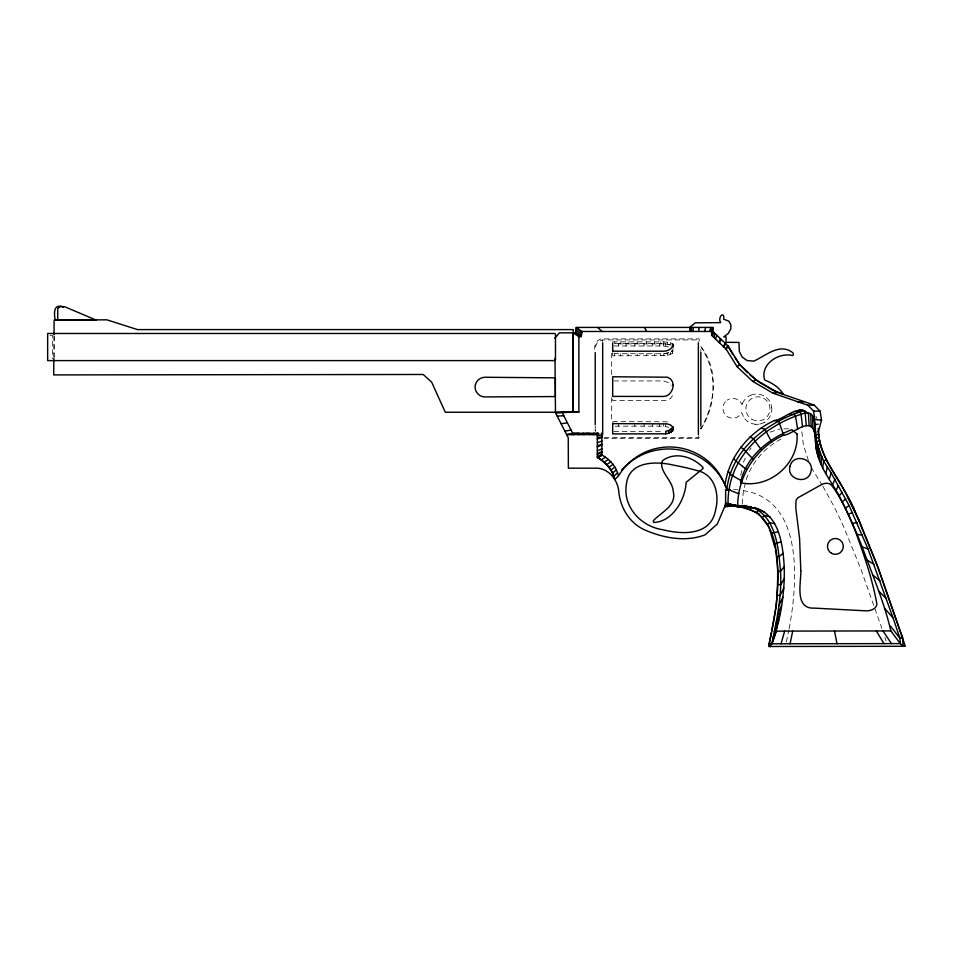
<?xml version="1.0" encoding="UTF-8"?>
<svg xmlns="http://www.w3.org/2000/svg" width="953" height="953" viewBox="0 0 953 953"><rect width="100%" height="100%" fill="white"/><g stroke="black" fill="none" stroke-linecap="round" stroke-linejoin="round"><path stroke-width="0.71" stroke-dasharray="4.76 3.57" d="M53.844 357.125L53.999 336.373M740.779 475.333L742.649 465.147M742.196 503.994L743.328 491.724L745.58 482.373M595.22 347.011L597.531 341.972L602.677 339.911L698.37 339.911L698.37 341.579M786.38 642.012L788.917 629.814M789.155 628.682C797.709 582.783 804.415 498.776 741.994 490.402M612.684 353.289L612.684 355.803L667.374 355.576L672.484 353.289L673.116 348.631M746.247 479.585C752.143 461.538 765.795 446.754 782.604 438.201M743.352 462.265L746.461 455.498M742.721 403.31L741.982 404.668A9.875 9.875 0 0 0 734.167 398.521L732.547 398.425A9.875 9.875 0 0 0 727.139 400.2M700.836 427.54L700.836 428.945C714.845 404.179 719.789 370.276 700.836 346.618L700.836 351.026M700.836 428.945C717.156 404.656 717.156 370.896 700.836 346.618M672.484 395.602L670.614 398.378L667.374 400.177L663.848 400.629L612.684 400.629L612.684 397.711M749.427 450.388L751.143 447.97M671.174 351.478L672.639 349.834L673.116 351.609M699.419 437.451L698.358 438.535L604.131 438.535M613.875 353.718L663.848 353.777L670.614 352.396L672.484 350.692L672.484 353.289M770 432.126L779.828 429.1M668.839 352.801L663.443 353.718M783.842 428.933L789.179 428.707M755.669 424.335L758.564 424.252M50.032 335.349L52.403 335.349L52.403 358.745M612.684 341.841L663.848 341.841L670.614 342.711L672.484 343.783M615.066 343.461L663.443 343.461L671.174 345.189M670.614 342.711L670.614 344.998L663.848 343.878L614.768 343.878L614.768 341.841M613.875 345.963L663.443 345.963L668.839 346.88L668.839 344.164M613.875 380.938L663.443 380.938L668.839 382.784L671.174 385.417M612.684 421.583L667.374 421.81M615.066 426.17L663.443 426.17L668.839 427.301M613.875 431.423L663.443 431.423M604.142 437.475L698.37 437.475L698.37 435.807M733.691 489.544L737.825 489.83M811.194 467.411L822.153 485.101M822.868 486.304L833.279 505.185A420.023 420.023 0 0 1 844.31 528.296L860.916 569.239L881.894 628.468M816.018 416.449L816.959 418.57M743.364 416.461L741.684 412.589A9.875 9.875 0 0 1 734.084 418.081L732.547 418.153A9.875 9.875 0 0 1 727.139 416.39A9.899 9.899 0 0 1 723.684 412.077A9.875 9.875 0 0 1 724.566 402.845A9.899 9.899 0 0 1 727.163 400.153M808.406 460.656L803.308 444.42L801.616 429.624M884.837 637.235L886.099 641.024M699.419 340.793L698.954 338.911L605.393 338.911C597.876 336.933 592.957 344.795 595.22 351.562M595.22 430.375L595.327 431.316M670.614 352.396L670.614 354.683M667.374 342.02L667.374 344.104M667.374 353.503L667.374 355.576M665.766 343.556L665.766 346.094M665.766 423.799L665.766 426.336M663.848 341.841L663.848 343.878M663.848 353.777L663.848 355.803M663.443 343.461L663.443 345.963M663.443 423.668L663.443 426.17M660.81 341.841L660.81 343.878M660.81 353.777L660.81 355.803M659.512 343.461L659.512 345.963M659.512 423.668L659.512 426.17M654.616 341.841L654.616 343.878M654.616 353.777L654.616 355.803M652.71 343.461L652.71 345.963M652.71 423.668L652.71 426.17M646.372 341.841L646.372 343.878M646.372 353.777L646.372 355.803M644.121 343.461L644.121 345.963M644.121 423.668L644.121 426.17M637.164 341.841L637.164 343.878M637.164 353.777L637.164 355.803M634.841 343.461L634.841 345.963M634.841 423.668L634.841 426.17M628.098 341.841L628.098 343.878M628.098 353.777L628.098 355.803M625.99 343.461L625.99 345.963M620.272 341.841L620.272 343.878M620.272 353.777L620.272 355.803M618.628 343.461L618.628 345.963M618.628 423.668L618.628 426.17M614.768 353.777L614.768 355.803M611.683 353.218L611.683 375.387M611.683 397.568L611.683 421.214M602.677 339.911L602.677 341.579M595.22 426.182L595.22 431.649M54.178 336.338L54.178 357.744M771.739 407.693A15.224 15.224 0 0 1 771.156 413.65A15.081 15.081 0 0 1 768.452 418.724A15.212 15.212 0 0 1 764.103 422.417M742.578 403.274A15.224 15.224 0 0 1 750.845 395.126M766.438 397.604A15.224 15.224 0 0 1 770.024 402.047A15.057 15.057 0 0 1 771.62 407.634M750.964 395.185A15.057 15.057 0 0 1 755.717 394.101L758.564 394.185A15.057 15.057 0 0 1 766.391 397.651M764.151 422.37A15.081 15.081 0 0 1 758.624 424.204M755.765 424.288A15.081 15.081 0 0 1 748.522 421.881M748.331 421.929A15.212 15.212 0 0 1 743.269 416.449M751.893 419.296A12.044 12.044 0 0 0 769.964 408.861A12.044 12.044 0 0 0 751.893 398.437A12.044 12.044 0 0 0 751.893 419.296"/><path stroke-width="1.43" d="M903.373 646.432L900.311 643.597L890.841 630.922C884.241 602.201 872.257 574.588 862.167 546.808C856.116 531.631 849.742 516.562 842.226 502.04C834.888 485.553 821.831 471.878 817.424 454.128C814.934 446.766 816.125 438.88 814.255 431.423C815.196 424.835 815.351 411.446 805.297 412.959C763.496 424.978 726.603 458.596 728.08 505.03M855.901 513.524C845.216 484.338 818.722 460.918 818.21 428.433M53.833 358.602L53.713 374.91L423.156 374.481L431.626 382.082L445.289 412.244L573.253 412.244L573.253 329.595L137.482 329.595L106.879 319.827L54.118 320.077L54.011 334.896M732.476 506.293L732.5 504.661M815.184 435.986L815.303 424.573L814.255 419.439M815.542 442.061L815.303 424.573L818.115 424.204M689.805 331.465L689.912 327.213L695.273 322.817L720.635 322.638C717.264 316.777 724.816 310.404 723.756 319.219L728.926 321.221L730.856 324.651L730.772 328.976L728.295 333.431L723.756 336.874L726.043 336.874L726.043 342.318L738.98 342.413L739.302 351.347L742.077 356.958L747.021 360.532L753.728 361.127C765.581 355.993 779.768 342.27 792.884 352.801L793.539 354.397L792.753 355.564C778.47 351.967 759.91 364.451 764.628 380.009C771.978 382.856 779.149 387.24 783.247 394.185L772.883 390.218L759.72 382.522L749.534 374.541M815.685 445.122L815.697 431.387M816.066 447.981L815.863 434.83L818.687 434.568M816.65 450.983L816.292 438.046L819.092 437.594M691.27 331.465L691.413 327.427M817.424 454.128L817.817 444.944L816.947 441.418L819.711 440.798M770.107 646.634L771.882 643.573C780.829 619.14 784.927 592.683 784.224 566.654C782.83 544.759 779.387 513.858 753.859 507.52M693.01 331.465L693.248 327.427M818.413 457.428L818.925 448.66L817.817 444.944L820.545 444.205M734.572 506.388L734.692 504.745M819.592 460.883L820.247 452.532L818.925 448.66M725.424 506.603L725.662 502.04M726.782 489.83L726.865 488.996C731.809 448.613 767.32 422.06 803.689 410.636M728.199 503.72L737.658 506.436C737.562 476.119 756.098 447.624 783.676 435.152C791.919 435.164 809.204 416.485 814.255 431.423M820.974 464.492L821.796 456.594L820.247 452.532M776.338 605.262C778.101 574.421 783.819 516.943 744.257 507.901M768.94 643.894L771.882 643.573C776.802 619.831 782.079 595.816 780.507 571.383C778.47 548.94 776.719 518.754 753.501 507.699M576.303 327.427L581.914 331.465L581.294 336.612L575.648 332.835L576.303 327.427L712.737 327.427L712.737 331.31L711.522 335.146L726.15 349.179L737.157 366.738L752.787 381.426L773.026 393.22L807.87 405.228L814.16 405.061L820.116 411.172L821.534 420.13L818.377 431.959M736.8 506.603L736.883 505.852M698.585 331.465L699.121 327.427M822.606 468.399L823.642 460.99L821.796 456.594M776.135 606.596L771.68 630.981M771.382 632.363L769.095 643.871L770.203 646.491M790.049 643.775L792.717 631.077M704.732 331.465L705.589 327.427M825.858 473.617L827.287 466.851L823.642 460.99L826.168 459.691M612.684 423.037L612.684 433.913L665.766 433.829L668.839 433.222L672.639 430.935L673.116 426.765M621.618 470.139A62.564 62.564 0 0 1 726.865 488.996L724.947 484.958C728.997 456.69 748.629 432.602 774.193 420.571C784.688 419.225 798.852 403.012 808.62 414.102M581.914 331.465L709.64 331.465L710.759 327.427M781.019 643.787L784.676 631.089M711.522 331.847L712.737 327.832M711.522 335.146L712.737 327.427M711.522 332.049L712.737 328.035M711.522 332.716L712.737 328.749M829.289 479.073L831.147 472.974L827.287 466.851M555.003 358.411L555.468 412.673L568.25 437.784L568.369 468.185L594.541 468.185C607.395 467.22 617.115 478.62 618.688 490.592C619.998 507.341 629.373 523.292 645.145 530.106C663.848 538.1 685.624 542.269 705.113 534.824L717.347 523.971L725.388 504.935M711.522 333.324L712.737 329.381M712.415 336.016L713.666 332.216L712.737 331.31L728.128 346.07L739.719 364.558L756.17 380.009L777.469 392.433L814.16 405.061M750.19 509.271L751.083 506.567M672.484 346.392L672.484 343.783L673.116 345.081C672.008 349.227 667.445 351.264 663.443 351.216L612.684 351.18M713.809 337.362L715.143 333.633M776.54 630.898L771.978 643.799L900.311 643.597L899.882 638.212L893.104 617.961L868.088 549.083L849.123 505.602L831.147 472.974M772.847 638.427L777.41 626.312M774.301 631.529L778.696 620.189M715.441 338.923L716.859 335.277M775.921 623.715L780.138 613.232M832.636 484.624L834.899 479.216M777.553 615.054L781.579 605.524M779.006 605.62L782.878 597.126M718.836 342.175L720.432 338.696M719.491 342.806L721.123 339.363M783.866 588.084L780.114 595.47L777.291 595.232M723.351 346.499L725.185 343.247M835.9 490.307L838.58 485.601M723.863 346.987L725.721 343.771M784.414 578.471L780.721 584.665L777.886 584.606M725.817 348.858L727.77 345.736L732.893 354.671M726.15 349.179L728.128 346.07M756.777 512.357L758.338 509.962L764.497 511.987M839.105 496.108L842.178 492.129M784.224 566.654L780.507 571.383L777.684 571.526M554.825 338.255L559.375 332.835L575.648 332.835M665.766 433.829L665.766 431.292L668.839 430.506L672.639 427.54L672.639 430.923M725.281 506.746L726.996 504.995M572.956 433.281L566.63 434.604L597.34 434.604L597.34 457.404C605.715 462.229 612.612 469.936 614.756 479.538L618.449 475.976A59.443 59.443 0 0 1 724.947 484.958M842.226 502.04L845.692 498.788M613.839 476.214L617.568 472.819C614.995 465.04 608.907 458.929 601.891 454.95L597.34 457.404C605.751 462.098 612.779 469.924 614.756 479.538M762.483 517.36L764.604 515.466L770.072 516.883M612.576 473.069L616.377 469.817M737.157 366.738L739.719 364.558M783.092 553.371L779.232 556.457L776.421 556.814M610.98 470.079L614.852 466.982M609.038 467.268L613.005 464.314M606.751 464.623L610.837 461.8M845.287 508.104L849.123 505.602M604.119 462.145L608.336 459.453M601.152 459.834L605.512 457.261M767.296 524.317L769.774 522.923L774.67 523.519M597.841 457.702L602.367 455.224M597.34 456.701L601.891 454.283M597.34 454.39L601.891 452.079M597.34 453.842L601.891 451.567M597.34 450.96L601.891 448.815M597.34 446.909L601.891 444.968M752.787 381.426L756.17 380.009M597.34 446.004L601.891 444.122M848.265 514.286L852.47 512.547M781.138 541.757L774.277 544.032M597.34 442.752L601.891 441.025M771.227 533.203L778.339 531.822M597.34 438.988L601.891 437.451M597.34 438.166L601.891 436.665M597.34 436.129L601.891 434.735M598.961 433.949L596.673 434.604L597.34 434.687M593.826 434.604L598.555 433.281L572.717 433.281L562.127 412.446L555.468 412.673L578.876 412.041L578.876 336.612L573.11 332.835L573.11 412.244M592.54 434.604L597.34 433.281M589.371 434.604L594.327 433.281M583.998 434.604L589.228 433.281M581.985 434.604L587.31 433.281M578.376 434.604L583.879 433.281M573.194 434.604L578.959 433.281M571.431 434.604L577.28 433.281M569.132 434.604L575.1 433.281M902.67 637.64L899.882 638.212L890.459 626.133M564.891 431.173L571.061 430.029M773.026 393.22L777.469 392.433M725.876 489.961L730.189 489.556M737.658 506.436L745.627 506.496L758.028 508.962M852.363 523.28L857.081 522.649M561.055 423.644L567.428 422.87M728.652 506.365L734.584 506.234M557.219 416.104L563.783 415.711M797.875 402.142L803.629 401.821M562.127 412.446L578.876 412.041M56.823 320.256L55.262 320.256C53.678 312.775 53.821 303.066 63.41 307.164M776.624 631.112L890.841 630.922M709.64 331.465L711.522 331.465M554.61 333.49L47.65 333.49L47.65 360.603L53.594 360.603M578.876 336.612L581.294 336.612M54.178 360.603L554.61 360.603M612.684 423.608L667.374 423.894L670.614 424.99L672.484 426.694L673.116 428.767M601.26 433.281L601.891 433.281L601.891 454.95M727.151 489.961L725.626 489.961L725.626 506.4M725.626 503.911L727.151 503.911L727.151 505.281M724.876 506.603C736.669 504.911 748.296 508.449 758.814 513.655L768.904 527.14L775.325 548.571M799.079 410.171L803.439 410.243M807.87 405.228L813.54 411.017L820.116 411.172M794.492 411.541L800.067 411.708M726.877 504.983L735.061 505.293M789.215 414.245L794.516 414.555M821.534 420.13L814.875 419.534L813.54 411.017M857.152 534.442L862.465 535.193M774.193 420.571L778.708 421.214M736.812 506.46L741.648 507.294M726.71 488.972L738.837 493.725M761.125 428.147L764.937 429.207L771.716 442.085M737.753 506.412L728.306 503.708L727.032 503.911L727.27 506.746M728.223 503.47L737.682 506.21M734.31 504.685L739.576 506.246M738.932 505.424L741.505 506.198M741.017 505.507L743.519 506.293M742.804 505.59L745.627 506.496M743.733 505.495L747.831 506.829M730.236 474.344L741.887 481.074M744.853 505.531L750.142 507.27M748.653 506.555L752.465 507.818M862.167 546.808L868.088 549.083M749.987 436.998L753.227 438.511M735.823 461.038L746.687 469.615M867.397 560.352L873.972 564.307M575.755 331.989L581.39 335.801M575.981 330.131L581.604 334.038M576.208 328.273L581.818 332.275M740.815 447.1L743.566 449.149M743.447 449.054L753.239 459.31M872.853 575.088L880.107 580.865M597.626 327.427L602.165 331.465M878.535 591.003L886.481 598.746M747.462 372.647L738.956 363.617L734.406 356.899M753.132 438.404L761.578 450.15M733.572 458.464L735.942 461.109M884.432 608.109L893.104 617.961M882.966 630.934L891.46 643.62M728.283 471.08L730.379 474.391M876.319 630.946L883.991 643.632M844.537 490.855C835.852 473.558 822.117 458.393 819.151 438.69M644.514 327.427L646.718 331.465M845.132 491.974L859.535 521.565L876.486 563.354L902.527 637.676L903.218 646.277M778.637 421.083L783.676 435.152M794.457 414.424L795.648 416.997L797.697 429.243M856.473 514.846L878.606 569.012L905.35 646.277L768.702 646.491C775.42 614.828 781.4 582.39 775.468 550.048M800.02 411.577L801.08 414.21L802.521 426.765M617.568 472.819L618.449 475.976M834.518 631.017L837.02 643.704M804.987 410.886L806.274 425.646M818.937 437.618L818.377 431.244M728.461 504.887L728.676 506.508M730.415 504.709L730.51 506.341M808.454 412.935L809.097 425.634M810.765 413.888L811.146 426.479M812.683 415.925L812.849 428.29M700.836 352.134L700.836 426.17M698.37 342.794L698.37 434.592M673.116 345.081L673.116 347.071M671.174 429.184L671.174 432.197M668.839 430.506L668.839 433.222M612.684 342.973L612.684 351.919M602.677 342.794L602.677 434.592M595.22 352.598L595.22 424.788M555.468 333.955L555.468 360.139M848.075 497.561A436.915 436.915 0 0 1 859.535 521.565M800.806 570.704C801.175 582.914 794.183 609.217 814.434 608.121L866.325 610.861C870.601 610.849 876.2 609.158 876.903 604.25C872.46 578.828 863.668 554.027 854.805 529.761C848.289 514.298 841.642 498.443 831.409 485.041C828.836 482.671 824.953 482.921 821.986 484.35L797.732 497.883L796.041 500.265L795.779 507.937L799.579 538.433L800.806 570.704M796.982 433.901C799.436 463.337 769.333 489.246 740.505 482.73C745.746 457.309 768.321 438.594 791.788 429.684L796.982 433.901M57.74 308.403L57.716 320.256L96.003 320.041L64.792 306.783L60.67 306.449L57.74 308.403M626.466 483.814C622.297 506.639 641.107 526.783 663.014 529.737C682.026 534.621 710.497 535.848 715.358 511.011C719.372 496.727 716.251 477.513 700.812 471.64C692.128 469.09 683.313 466.922 674.402 465.326C656.974 461.061 629.159 460.597 626.466 483.814M661.561 463.372C661.465 473.951 672.604 480.824 673.283 491.498C676.773 505.972 661.179 512.106 653.258 520.803L653.698 522.482C672.353 521.922 685.374 499.741 686.148 482.325L703.111 468.471L702.909 467.339C692.688 456.785 675.379 451.257 662.573 460.633L661.561 463.372M790.049 466.22C785.951 479.478 807.822 485.339 810.908 471.806C815.006 458.548 793.134 452.687 790.049 466.22M673.116 385.155C673.128 390.539 669.244 396.436 663.443 396.448L612.684 396.4L612.684 376.769L667.374 377.209L670.614 379.008L672.484 381.784L673.116 385.155M475.428 384.619C473.593 390.921 479.323 397.615 485.816 396.913L555.373 396.555L555.373 377.841L484.934 377.269C480.562 377.197 476.488 380.414 475.428 384.619M831.433 553.252A7.898 7.898 0 0 0 843.286 546.403A7.898 7.898 0 0 0 831.433 539.565A7.898 7.898 0 0 0 831.433 553.252"/></g></svg>
